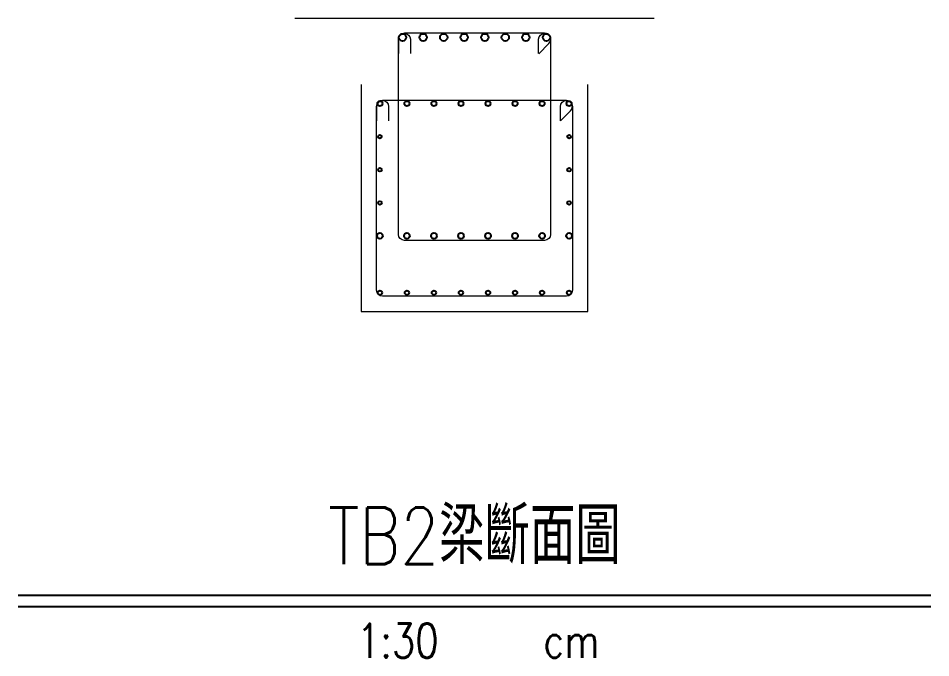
# Model space of a CAD drawing. Extents: x -4754 to 4976, y -19960 to 3841.
# Drawn here: x 4493.4 to 4975.8, y -2780.8 to -2442.8 of the extents above; entities that cross this region are included whole.
import ezdxf
from ezdxf.enums import TextEntityAlignment as Align

# ---------------------------------------------------------------- set-up
doc = ezdxf.new("R2010")
doc.units = 0
doc.header["$LTSCALE"] = 3
doc.layers.get('0').update_dxf_attribs({"linetype": 'CONTINUOUS'})
doc.layers.add('HB_0', color=7, linetype='CONTINUOUS', transparency=0.5)
doc.layers.add('HB_TXT_CTEXT', color=2, linetype='CONTINUOUS')
doc.layers.add('鋼筋', color=3, linetype='CONTINUOUS')
doc.styles.get("Standard").update_dxf_attribs({"font": 'ROMANS.shx', "width": 0.8, "bigfont": 'chineset.shx'})

# ---------------------------------------------------------------- blocks, each defined once
blk = doc.blocks.new('title_beam')
at = {"color": 3, "linetype": 'Continuous'}
blk.add_line((-241.2, 0), (241.2, 0), dxfattribs=at)
at = {"color": 1, "linetype": 'Continuous'}
blk.add_line((-241.2, -6), (241.2, -6), dxfattribs=at)
at = {"color": 3, "linetype": 'Continuous', "width": 0.8}
blk.add_attdef('TITLE', text='', height=30, dxfattribs=at).set_placement((0, 33), align=Align.MIDDLE)
at = {"linetype": 'Continuous', "width": 0.8}
blk.add_attdef('SCALE', text='', height=18, dxfattribs=at).set_placement((-40.57, -24), align=Align.MIDDLE)
blk.add_attdef('CM', (36.47, -33.03), '', height=18, dxfattribs=at)
blk = doc.blocks.new('C')
at = {"color": 3, "linetype": 'Continuous'}
blk.add_circle((0, 0), 1.2, dxfattribs=at)

msp = doc.modelspace()

# ---------------------------------------------------------------- linework, layer by layer
at = {"layer": 'HB_0', "lineweight": 5}
msp.add_line((4639.573, -2442.788, 399.995), (4829.573, -2442.788, 399.995), dxfattribs=at)
msp.add_polyline3d([(4674.573, -2477.788, 399.995), (4674.573, -2597.788, 399.995), (4794.573, -2597.788, 399.995), (4794.573, -2477.788, 399.995)], dxfattribs=at)
at = {"layer": '鋼筋', "lineweight": 5}
for p, q in [((4694.328, -2453.882, 373.08), (4694.328, -2461.502, 373.119)), ((4694.328, -2557.028, 372.329), (4694.328, -2453.888, 371.81)), ((4771.643, -2450.707, 373.064), (4697.503, -2450.707, 373.064)), ((4700.678, -2453.888, 371.81), (4700.678, -2461.508, 371.849)), ((4768.468, -2461.508, 371.849), (4768.468, -2453.888, 371.81)), ((4774.818, -2453.888, 371.81), (4774.818, -2557.028, 372.329)), ((4768.5, -2461.515, 373.119), (4773.888, -2456.127, 373.092)), ((4783.143, -2486.251, 370.703), (4686.003, -2486.251, 370.703)), ((4682.828, -2489.426, 370.719), (4682.828, -2497.046, 370.757)), ((4682.828, -2586.57, 369.938), (4682.828, -2489.432, 369.449)), ((4689.178, -2489.432, 369.449), (4689.178, -2497.052, 369.487)), ((4779.968, -2497.052, 369.487), (4779.968, -2489.432, 369.449)), ((4780, -2497.059, 370.758), (4785.388, -2491.671, 370.73)), ((4786.318, -2489.432, 369.449), (4786.318, -2586.57, 369.938)), ((4771.643, -2560.203, 372.345), (4697.503, -2560.203, 372.345)), ((4783.143, -2589.745, 369.954), (4686.003, -2589.745, 369.954))]:
    msp.add_line(p, q, dxfattribs=at)
at = {"layer": '鋼筋', "lineweight": 5, "extrusion": (1.23285e-18, 0.005033, 0.999987)}
for centre in [(4697.503, -2455.729, 360.724), (4686.003, -2491.26, 358.184)]:
    msp.add_arc(centre, 3.175, 90, 180, dxfattribs=at)
at = {"layer": '鋼筋', "lineweight": 5, "extrusion": (-1.23285e-18, -0.005033, -0.999987)}
for centre, start, end in [((-4697.503, -2455.729, -359.454), 0, 180), ((-4771.643, -2455.729, -359.454), 0, 180), ((-4686.003, -2491.26, -356.914), 0, 180), ((-4783.143, -2491.26, -356.914), 0, 180), ((-4697.503, -2558.869, -359.454), 270, 0), ((-4771.643, -2558.869, -359.454), 180, 270), ((-4686.003, -2588.399, -356.914), 270, 0), ((-4783.143, -2588.399, -356.914), 180, 270)]:
    msp.add_arc(centre, 3.175, start, end, dxfattribs=at)
at = {"layer": '鋼筋', "lineweight": 5, "extrusion": (1.73472e-18, 0.005033, 0.999987)}
msp.add_arc((4771.643, -2455.729, 360.724), 3.175, 315, 90, dxfattribs=at)
at = {"layer": '鋼筋', "lineweight": 5, "extrusion": (1.30104e-18, 0.005033, 0.999987)}
msp.add_arc((4783.143, -2491.26, 358.184), 3.175, 315, 90, dxfattribs=at)

# ---------------------------------------------------------------- block references
at = {"layer": 'HB_TXT_CTEXT', "linetype": 'Continuous'}
msp.add_blockref('title_beam', (4734.573, -2747.788, 399.995), dxfattribs=at).add_auto_attribs({'TITLE': 'TB2梁斷面圖', 'SCALE': '1:30', 'CM': 'cm'})
at = {"layer": '鋼筋', "linetype": 'Continuous'}
for p, xscale, yscale, zscale in [((4696.573, -2452.891, 379.556), 1.61, 1.61, 1.61), ((4707.431, -2452.891, 379.556), 1.61, 1.61, 1.61), ((4718.288, -2452.891, 379.556), 1.61, 1.61, 1.61), ((4729.145, -2452.891, 379.556), 1.61, 1.61, 1.61), ((4740.002, -2452.891, 379.556), 1.61, 1.61, 1.61), ((4750.859, -2452.891, 379.556), 1.61, 1.61, 1.61), ((4761.716, -2452.891, 379.556), 1.61, 1.61, 1.61), ((4772.573, -2452.891, 379.556), 1.61, 1.61, 1.61), ((4684.573, -2487.889, 379.671), 1.11, 1.11, 1.11), ((4698.859, -2487.889, 379.671), 1.11, 1.11, 1.11), ((4713.145, -2487.889, 379.671), 1.11, 1.11, 1.11), ((4727.431, -2487.889, 379.671), 1.11, 1.11, 1.11), ((4741.716, -2487.889, 379.671), 1.11, 1.11, 1.11), ((4756.002, -2487.889, 379.671), 1.11, 1.11, 1.11), ((4770.288, -2487.889, 379.671), 1.11, 1.11, 1.11), ((4784.573, -2487.889, 379.671), 1.11, 1.11, 1.11), ((4684.573, -2505.392, 377.53), 0.795, 0.795, 0.795), ((4784.573, -2505.392, 377.53), 0.795, 0.795, 0.795), ((4684.573, -2522.884, 377.618), 0.795, 0.795, 0.795), ((4784.573, -2522.884, 377.618), 0.795, 0.795, 0.795), ((4684.573, -2540.376, 377.706), 0.795, 0.795, 0.795), ((4784.573, -2540.376, 377.706), 0.795, 0.795, 0.795), ((4684.573, -2557.819, 384.859), 1.27, 1.27, 1.27), ((4698.859, -2557.819, 384.859), 1.27, 1.27, 1.27), ((4713.145, -2557.819, 384.859), 1.27, 1.27, 1.27), ((4727.431, -2557.819, 384.859), 1.27, 1.27, 1.27), ((4741.716, -2557.819, 384.859), 1.27, 1.27, 1.27), ((4756.002, -2557.819, 384.859), 1.27, 1.27, 1.27), ((4770.288, -2557.819, 384.859), 1.27, 1.27, 1.27), ((4784.573, -2557.819, 384.859), 1.27, 1.27, 1.27), ((4684.573, -2587.848, 381.226), 0.955, 0.955, 0.955), ((4698.859, -2587.848, 381.226), 0.955, 0.955, 0.955), ((4713.145, -2587.848, 381.226), 0.955, 0.955, 0.955), ((4727.431, -2587.848, 381.226), 0.955, 0.955, 0.955), ((4741.716, -2587.848, 381.226), 0.955, 0.955, 0.955), ((4756.002, -2587.848, 381.226), 0.955, 0.955, 0.955), ((4770.288, -2587.848, 381.226), 0.955, 0.955, 0.955), ((4784.573, -2587.848, 381.226), 0.955, 0.955, 0.955)]:
    msp.add_blockref('C', p, dxfattribs=dict(at, xscale=xscale, yscale=yscale, zscale=zscale))

doc.saveas('drawing.dxf')
